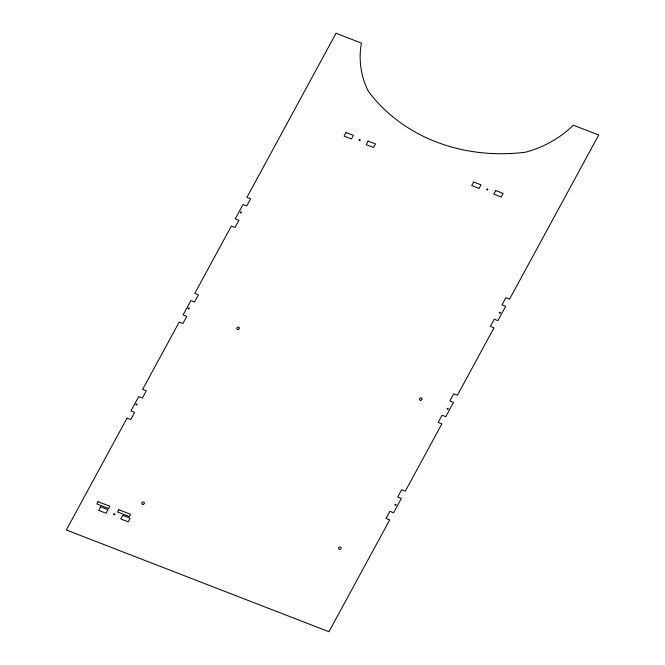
<?xml version="1.0" encoding="UTF-8"?>
<svg xmlns="http://www.w3.org/2000/svg" width="665" height="665" viewBox="0 0 665 665"><rect width="100%" height="100%" fill="white"/><g stroke="black" fill="none" stroke-linecap="round" stroke-linejoin="round"><path stroke-width="1" d="M113.757 514.22C114.729 516.422 115.569 512.316 113.757 514.22M136.034 404.436C136.998 406.631 137.846 402.525 136.034 404.436M188.187 308.385C189.151 310.588 189.999 306.482 188.187 308.385M240.339 212.343C241.304 214.546 242.151 210.439 240.339 212.343M359.125 139.958C360.098 142.152 360.937 138.046 359.125 139.958M395.002 504.777C395.974 506.979 396.814 502.873 395.002 504.777M447.154 408.734C448.127 410.937 448.966 406.83 447.154 408.734M486.772 189.417C487.736 191.611 488.584 187.513 486.772 189.417M499.307 312.691C500.28 314.894 501.119 310.788 499.307 312.691M127.04 418.127L66.309 529.972L328.959 631.75L389.698 519.905L386.016 518.476L389.906 511.31L393.589 512.732L401.377 498.393L397.687 496.971L401.585 489.797L405.268 491.227L441.851 423.863L438.169 422.433L442.059 415.259L445.741 416.689L453.53 402.35L449.839 400.929L453.738 393.755L457.42 395.185L494.004 327.82L490.321 326.39L494.211 319.217L497.894 320.646L505.683 306.307L502 304.886L505.89 297.712L509.573 299.142L598.691 135.028L573.363 125.211A95.61 83.782 -27.1 0 1 525.491 152.202A185.211 162.302 -27.1 0 1 368.377 91.321A95.61 83.782 -27.1 0 1 361.361 43.067L336.041 33.25L246.923 197.364L250.605 198.793L246.715 205.959L243.024 204.537L235.244 218.876L238.926 220.298L235.036 227.472L231.353 226.042L194.77 293.406L198.453 294.836L194.562 302.01L190.872 300.58L183.091 314.919L186.774 316.341L182.883 323.514L179.201 322.084L142.618 389.449L146.3 390.879L142.41 398.052L138.719 396.623L130.939 410.962L134.621 412.383L130.731 419.557L127.04 418.127M98.054 501.693L96.824 503.945L108.661 508.534L109.891 506.281L98.054 501.693M100.631 506.788L98.686 510.371L106.059 513.23L108.004 509.648L100.631 506.788M118.811 509.731L117.58 511.992L129.417 516.58L130.648 514.319L118.811 509.731M122.742 515.358L120.789 518.941L128.162 521.792L130.107 518.21L122.742 515.358M346 132.526L344.054 136.109L351.428 138.96L353.373 135.377L346 132.526M368.111 141.088L366.166 144.671L373.531 147.53L375.476 143.948L368.111 141.088M473.646 181.986L471.701 185.568L479.066 188.428L481.011 184.837L473.646 181.986M495.749 190.547L493.804 194.13L501.169 196.99L503.122 193.407L495.749 190.547M339.541 549.381A1.347 1.18 -27.1 0 0 341.087 547.694A1.347 1.18 -27.1 0 0 338.867 547.445A1.347 1.18 -27.1 0 0 339.541 549.381M237.771 329.466A1.347 1.18 -27.1 0 0 239.317 327.779A1.347 1.18 -27.1 0 0 237.097 327.529A1.347 1.18 -27.1 0 0 237.771 329.466M142.792 504.378A1.347 1.18 -27.1 0 0 144.338 502.69A1.347 1.18 -27.1 0 0 142.119 502.449A1.347 1.18 -27.1 0 0 142.792 504.378M420.513 400.272A1.347 1.18 -27.1 0 0 422.051 398.584A1.347 1.18 -27.1 0 0 419.839 398.343A1.347 1.18 -27.1 0 0 420.513 400.272"/></g></svg>
